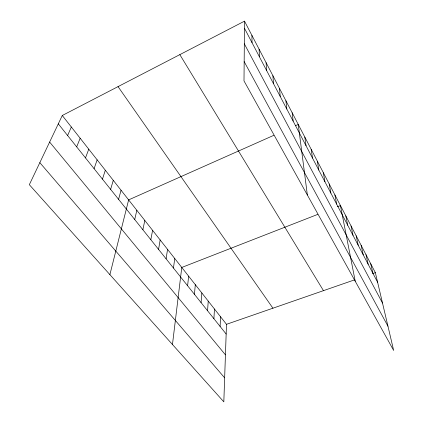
<?xml version="1.0" encoding="UTF-8"?>
<svg xmlns="http://www.w3.org/2000/svg" width="423" height="423" viewBox="0 0 423 423"><rect width="100%" height="100%" fill="white"/><g stroke="black" fill="none" stroke-linecap="round" stroke-linejoin="round"><path stroke-width="0.63" d="M244.51 21.15L243.997 80.899L393.665 350.466L375.349 272.645L244.51 21.15L62.276 115.5L29.335 184.698L223.825 401.85L226.49 324.314L62.276 115.5M220.108 326.45L220.542 316.748M213.911 318.699L214.456 309.012M207.571 310.757L208.227 301.086M201.078 302.63L201.85 292.98M194.427 294.297L195.32 284.674M187.606 285.763L188.632 276.166M172.462 344.507L181.774 267.452L317.795 214.371M173.456 268.039L174.752 258.522M166.107 258.839L167.55 249.364M158.567 249.401L160.164 239.973M150.826 239.709L152.587 230.339M142.879 229.758L144.809 220.452M134.72 219.542L136.83 210.3M109.895 274.643L128.634 199.878L273.861 135.302M118.577 199.328L121.052 190.234M110.62 189.367L113.279 180.357M102.461 179.151L105.316 170.226M94.086 168.666L97.147 159.841M85.494 157.906L88.767 149.187M76.669 146.86L80.169 138.252M67.611 135.513L71.339 127.027M295.328 125.758L298.252 124.457L307.357 195.019M337.438 206.704L340.436 205.536L355.225 281.232M226.49 324.314L354.241 279.973M372.853 273.512L375.349 272.645M39.831 162.654L224.65 377.85M49.634 142.059L225.443 354.849M58.3 123.854L226.157 334.027M118.043 86.625L272.925 308.198M179.833 54.636L323.463 290.654M244.161 61.594L387.954 326.191M244.314 43.786L382.514 303.085M244.446 28.235L377.623 282.3M370.733 263.772L372.954 273.39M366.006 254.683L368.163 264.259M361.152 245.356L363.251 254.884M356.177 235.785L358.207 245.261M351.064 225.967L353.031 235.384M345.824 215.889L347.711 225.237M334.905 194.903L336.634 204.103M329.216 183.973L330.86 193.084M323.373 172.737L324.917 181.753M317.361 161.184L318.805 170.088M311.175 149.293L312.512 158.086M304.809 137.057L306.03 145.724M292.177 112.772L293.155 121.163M285.927 100.764L286.789 109.007M279.508 88.423L280.232 96.507M272.904 75.728L273.491 83.643M266.109 62.673L266.548 70.398M259.119 49.237L259.405 56.761M251.923 35.4L252.039 42.712"/></g></svg>
